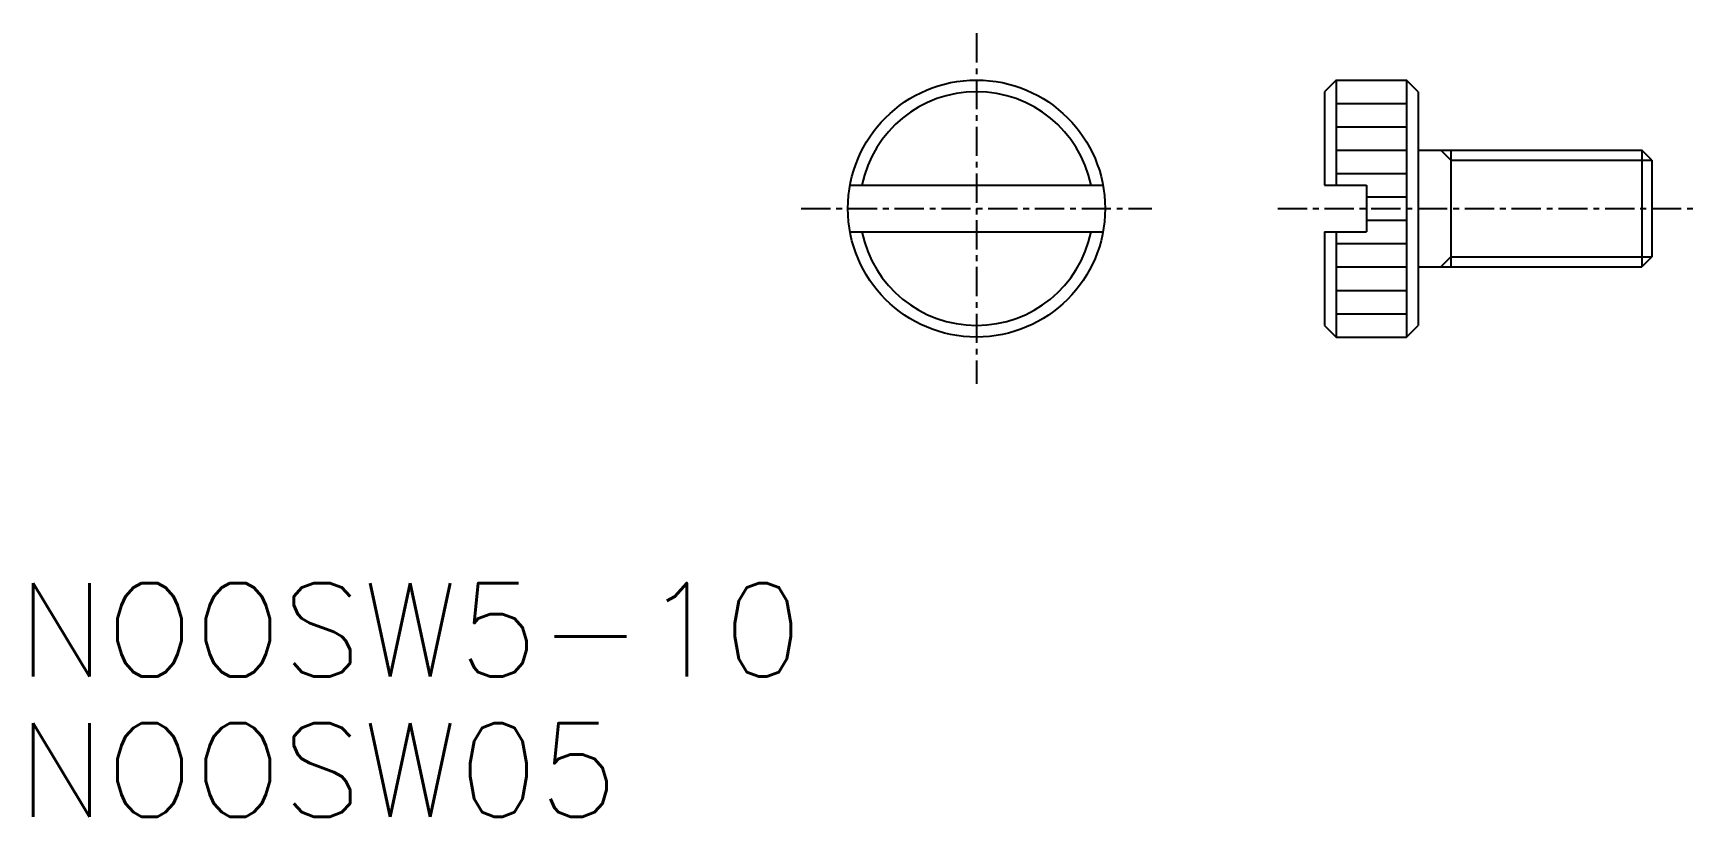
# Model space of a CAD drawing. Extents: x 9.7 to 80.9, y 29.5 to 63.
import ezdxf

# ---------------------------------------------------------------- set-up
doc = ezdxf.new("R2010")
doc.units = 0
doc.linetypes.add('CENTER', pattern=[2, 1.25, -0.25, 0.25, -0.25])
doc.layers.get('0').update_dxf_attribs({"linetype": 'CONTINUOUS'})
doc.layers.add('CENTER', color=1, linetype='CENTER')
doc.styles.get("Standard").update_dxf_attribs({"font": 'txt.shx'})

msp = doc.modelspace()

# ---------------------------------------------------------------- linework, layer by layer
at = {"color": 7, "linetype": 'CONTINUOUS'}
for p, q in [((65.383, 61), (64.883, 60.5)), ((65.383, 61), (68.383, 61)), ((65.383, 61), (65.383, 56.5)), ((68.883, 60.5), (68.383, 61)), ((68.383, 61), (68.383, 50)), ((64.883, 60.5), (64.883, 56.5)), ((65.383, 60), (68.383, 60)), ((68.883, 60.5), (68.883, 50.5)), ((65.383, 59), (68.383, 59)), ((65.383, 58), (68.383, 58)), ((68.883, 58), (78.45, 58)), ((70.283, 58), (70.283, 53)), ((78.883, 57.567), (78.45, 58)), ((78.45, 58), (78.45, 53)), ((65.383, 57), (68.383, 57)), ((78.883, 57.567), (78.883, 53.433)), ((44.592, 56.5), (55.408, 56.5)), ((64.883, 56.5), (66.683, 56.5)), ((66.683, 56.5), (66.683, 54.5)), ((66.683, 56), (68.383, 56)), ((66.683, 55), (68.383, 55)), ((44.592, 54.5), (55.408, 54.5)), ((64.883, 54.5), (66.683, 54.5)), ((64.883, 54.5), (64.883, 50.5)), ((65.383, 54.5), (65.383, 50)), ((65.383, 54), (68.383, 54)), ((78.883, 53.433), (78.45, 53)), ((65.383, 53), (68.383, 53)), ((68.883, 53), (78.45, 53)), ((65.383, 52), (68.383, 52)), ((65.383, 51), (68.383, 51)), ((64.883, 50.5), (65.383, 50)), ((65.383, 50), (68.383, 50)), ((68.383, 50), (68.883, 50.5))]:
    msp.add_line(p, q, dxfattribs=at)
at = {"color": 3, "linetype": 'CONTINUOUS'}
for p, q in [((70.283, 57.567), (69.85, 58)), ((70.283, 57.567), (78.883, 57.567)), ((70.283, 53.433), (69.85, 53)), ((70.283, 53.433), (78.883, 53.433))]:
    msp.add_line(p, q, dxfattribs=at)
at = {"color": 7, "linetype": 'CONTINUOUS'}
msp.add_circle((50, 55.5), 5.5, dxfattribs=at)
for start, end in [(11.53696, 168.46304), (191.53696, 348.46304)]:
    msp.add_arc((50, 55.5), 5, start, end, dxfattribs=at)
at = {"layer": 'CENTER', "color": 1, "linetype": 'CENTER'}
for p, q in [((50, 63), (50, 48)), ((42.5, 55.5), (57.5, 55.5)), ((62.883, 55.5), (80.883, 55.5))]:
    msp.add_line(p, q, dxfattribs=at)

# ---------------------------------------------------------------- texts
at = {"color": 7, "linetype": 'CONTINUOUS'}
for s, p in [('NOOSW5-10', (8.98, 35.476)), ('NOOSW05', (8.98, 29.476))]:
    msp.add_text(s, height=4, dxfattribs=at).set_placement(p)

doc.saveas('drawing.dxf')
